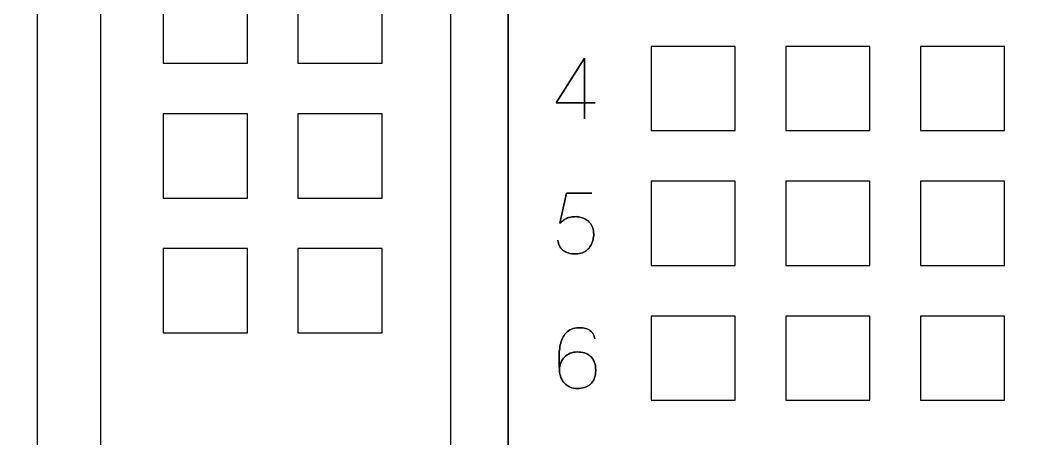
# Model space of a CAD drawing. Extents: x -1020 to 856, y -646 to 1108.
# Drawn here: x 341.33 to 360.38, y 742.81 to 750.69 of the extents above; entities that cross this region are included whole.
import ezdxf

# ---------------------------------------------------------------- set-up
doc = ezdxf.new("R2010")
doc.units = 0
doc.header["$MEASUREMENT"] = 0
doc.layers.add('LAYER_1', color=7, linetype='CONTINUOUS')

msp = doc.modelspace()

# ---------------------------------------------------------------- linework, layer by layer
at = {"layer": 'LAYER_1', "color": 250}
for points, knots in [([(581.5, 670), (581.5, 670), (581.5, 793), (581.5, 793), (581.5, 793), (581.5, 795.761), (579.261, 798), (576.5, 798), (576.5, 798), (576.5, 798), (333.5, 798), (333.5, 798), (333.5, 798), (330.739, 798), (328.5, 795.761), (328.5, 793), (328.5, 793), (328.5, 793), (328.5, 670), (328.5, 670), (328.5, 670), (328.5, 667.239), (330.739, 665), (333.5, 665), (333.5, 665), (333.5, 665), (576.5, 665), (576.5, 665), (576.5, 665), (579.261, 665), (581.5, 667.239), (581.5, 670)], [0, 0, 0, 0, 0.125, 0.125, 0.125, 0.125, 0.25, 0.25, 0.25, 0.25, 0.375, 0.375, 0.375, 0.375, 0.5, 0.5, 0.5, 0.5, 0.625, 0.625, 0.625, 0.625, 0.75, 0.75, 0.75, 0.75, 0.875, 0.875, 0.875, 0.875, 1, 1, 1, 1]), ([(341.6486, 762.11), (341.6486, 762.11), (350.5386, 762.11), (350.5386, 762.11), (350.5386, 762.11), (350.5386, 762.11), (350.5386, 678.29), (350.5386, 678.29), (350.5386, 678.29), (350.5386, 678.29), (341.6486, 678.29), (341.6486, 678.29), (341.6486, 678.29), (341.6486, 678.29), (341.6486, 762.11), (341.6486, 762.11)], [0, 0, 0, 0, 0.25, 0.25, 0.25, 0.25, 0.5, 0.5, 0.5, 0.5, 0.75, 0.75, 0.75, 0.75, 1, 1, 1, 1]), ([(350.5368, 762.11), (350.5368, 762.11), (385.4618, 762.11), (385.4618, 762.11), (385.4618, 762.11), (385.4618, 762.11), (385.4618, 678.29), (385.4618, 678.29), (385.4618, 678.29), (385.4618, 678.29), (350.5368, 678.29), (350.5368, 678.29), (350.5368, 678.29), (350.5368, 678.29), (350.5368, 762.11), (350.5368, 762.11)], [0, 0, 0, 0, 0.25, 0.25, 0.25, 0.25, 0.5, 0.5, 0.5, 0.5, 0.75, 0.75, 0.75, 0.75, 1, 1, 1, 1]), ([(344.0299, 751.4697), (344.0299, 751.4697), (345.6174, 751.4697), (345.6174, 751.4697), (345.6174, 751.4697), (345.6174, 751.4697), (345.6174, 749.8822), (345.6174, 749.8822), (345.6174, 749.8822), (345.6174, 749.8822), (344.0299, 749.8822), (344.0299, 749.8822), (344.0299, 749.8822), (344.0299, 749.8822), (344.0299, 751.4697), (344.0299, 751.4697)], [0, 0, 0, 0, 0.25, 0.25, 0.25, 0.25, 0.5, 0.5, 0.5, 0.5, 0.75, 0.75, 0.75, 0.75, 1, 1, 1, 1]), ([(346.5699, 751.4697), (346.5699, 751.4697), (348.1574, 751.4697), (348.1574, 751.4697), (348.1574, 751.4697), (348.1574, 751.4697), (348.1574, 749.8822), (348.1574, 749.8822), (348.1574, 749.8822), (348.1574, 749.8822), (346.5699, 749.8822), (346.5699, 749.8822), (346.5699, 749.8822), (346.5699, 749.8822), (346.5699, 751.4697), (346.5699, 751.4697)], [0, 0, 0, 0, 0.25, 0.25, 0.25, 0.25, 0.5, 0.5, 0.5, 0.5, 0.75, 0.75, 0.75, 0.75, 1, 1, 1, 1]), ([(353.2356, 750.1997), (353.2356, 750.1997), (354.8231, 750.1997), (354.8231, 750.1997), (354.8231, 750.1997), (354.8231, 750.1997), (354.8231, 748.6122), (354.8231, 748.6122), (354.8231, 748.6122), (354.8231, 748.6122), (353.2356, 748.6122), (353.2356, 748.6122), (353.2356, 748.6122), (353.2356, 748.6122), (353.2356, 750.1997), (353.2356, 750.1997)], [0, 0, 0, 0, 0.25, 0.25, 0.25, 0.25, 0.5, 0.5, 0.5, 0.5, 0.75, 0.75, 0.75, 0.75, 1, 1, 1, 1]), ([(355.7756, 750.1997), (355.7756, 750.1997), (357.3631, 750.1997), (357.3631, 750.1997), (357.3631, 750.1997), (357.3631, 750.1997), (357.3631, 748.6122), (357.3631, 748.6122), (357.3631, 748.6122), (357.3631, 748.6122), (355.7756, 748.6122), (355.7756, 748.6122), (355.7756, 748.6122), (355.7756, 748.6122), (355.7756, 750.1997), (355.7756, 750.1997)], [0, 0, 0, 0, 0.25, 0.25, 0.25, 0.25, 0.5, 0.5, 0.5, 0.5, 0.75, 0.75, 0.75, 0.75, 1, 1, 1, 1]), ([(358.3156, 750.1997), (358.3156, 750.1997), (359.9031, 750.1997), (359.9031, 750.1997), (359.9031, 750.1997), (359.9031, 750.1997), (359.9031, 748.6122), (359.9031, 748.6122), (359.9031, 748.6122), (359.9031, 748.6122), (358.3156, 748.6122), (358.3156, 748.6122), (358.3156, 748.6122), (358.3156, 748.6122), (358.3156, 750.1997), (358.3156, 750.1997)], [0, 0, 0, 0, 0.25, 0.25, 0.25, 0.25, 0.5, 0.5, 0.5, 0.5, 0.75, 0.75, 0.75, 0.75, 1, 1, 1, 1]), ([(351.9789, 748.8346), (351.9789, 748.8346), (351.9789, 749.9771), (351.9789, 749.9771), (351.9789, 749.9771), (351.9789, 749.9771), (351.4402, 749.1388), (351.4402, 749.1388), (351.4402, 749.1388), (351.4402, 749.1388), (352.1816, 749.1388), (352.1816, 749.1388), (352.1816, 749.1388), (352.1816, 749.1388), (351.4402, 749.1388), (351.4402, 749.1388), (351.4402, 749.1388), (351.4402, 749.1388), (351.9789, 749.9771), (351.9789, 749.9771), (351.9789, 749.9771), (351.9789, 749.9771), (351.9789, 748.8346), (351.9789, 748.8346)], [0, 0, 0, 0, 0.1666667, 0.1666667, 0.1666667, 0.1666667, 0.3333333, 0.3333333, 0.3333333, 0.3333333, 0.5, 0.5, 0.5, 0.5, 0.6666667, 0.6666667, 0.6666667, 0.6666667, 0.8333333, 0.8333333, 0.8333333, 0.8333333, 1, 1, 1, 1]), ([(344.0299, 748.9297), (344.0299, 748.9297), (345.6174, 748.9297), (345.6174, 748.9297), (345.6174, 748.9297), (345.6174, 748.9297), (345.6174, 747.3422), (345.6174, 747.3422), (345.6174, 747.3422), (345.6174, 747.3422), (344.0299, 747.3422), (344.0299, 747.3422), (344.0299, 747.3422), (344.0299, 747.3422), (344.0299, 748.9297), (344.0299, 748.9297)], [0, 0, 0, 0, 0.25, 0.25, 0.25, 0.25, 0.5, 0.5, 0.5, 0.5, 0.75, 0.75, 0.75, 0.75, 1, 1, 1, 1]), ([(346.5699, 748.9297), (346.5699, 748.9297), (348.1574, 748.9297), (348.1574, 748.9297), (348.1574, 748.9297), (348.1574, 748.9297), (348.1574, 747.3422), (348.1574, 747.3422), (348.1574, 747.3422), (348.1574, 747.3422), (346.5699, 747.3422), (346.5699, 747.3422), (346.5699, 747.3422), (346.5699, 747.3422), (346.5699, 748.9297), (346.5699, 748.9297)], [0, 0, 0, 0, 0.25, 0.25, 0.25, 0.25, 0.5, 0.5, 0.5, 0.5, 0.75, 0.75, 0.75, 0.75, 1, 1, 1, 1]), ([(353.2356, 747.6597), (353.2356, 747.6597), (354.8231, 747.6597), (354.8231, 747.6597), (354.8231, 747.6597), (354.8231, 747.6597), (354.8231, 746.0722), (354.8231, 746.0722), (354.8231, 746.0722), (354.8231, 746.0722), (353.2356, 746.0722), (353.2356, 746.0722), (353.2356, 746.0722), (353.2356, 746.0722), (353.2356, 747.6597), (353.2356, 747.6597)], [0, 0, 0, 0, 0.25, 0.25, 0.25, 0.25, 0.5, 0.5, 0.5, 0.5, 0.75, 0.75, 0.75, 0.75, 1, 1, 1, 1]), ([(355.7756, 747.6597), (355.7756, 747.6597), (357.3631, 747.6597), (357.3631, 747.6597), (357.3631, 747.6597), (357.3631, 747.6597), (357.3631, 746.0722), (357.3631, 746.0722), (357.3631, 746.0722), (357.3631, 746.0722), (355.7756, 746.0722), (355.7756, 746.0722), (355.7756, 746.0722), (355.7756, 746.0722), (355.7756, 747.6597), (355.7756, 747.6597)], [0, 0, 0, 0, 0.25, 0.25, 0.25, 0.25, 0.5, 0.5, 0.5, 0.5, 0.75, 0.75, 0.75, 0.75, 1, 1, 1, 1]), ([(358.3156, 747.6597), (358.3156, 747.6597), (359.9031, 747.6597), (359.9031, 747.6597), (359.9031, 747.6597), (359.9031, 747.6597), (359.9031, 746.0722), (359.9031, 746.0722), (359.9031, 746.0722), (359.9031, 746.0722), (358.3156, 746.0722), (358.3156, 746.0722), (358.3156, 746.0722), (358.3156, 746.0722), (358.3156, 747.6597), (358.3156, 747.6597)], [0, 0, 0, 0, 0.25, 0.25, 0.25, 0.25, 0.5, 0.5, 0.5, 0.5, 0.75, 0.75, 0.75, 0.75, 1, 1, 1, 1]), ([(352.1151, 747.4371), (352.1151, 747.4371), (351.6398, 747.4371), (351.6398, 747.4371), (351.6398, 747.4371), (351.6398, 747.4371), (351.5132, 746.8698), (351.5132, 746.8698), (351.5132, 746.8698), (351.5353, 746.8888), (351.5565, 746.906), (351.5767, 746.921), (351.5767, 746.921), (351.5968, 746.9361), (351.6179, 746.9488), (351.6403, 746.9593), (351.6403, 746.9593), (351.6625, 746.9699), (351.6879, 746.9778), (351.7164, 746.9834), (351.7164, 746.9834), (351.7447, 746.9889), (351.7785, 746.9918), (351.8173, 746.9918), (351.8173, 746.9918), (351.849, 746.9918), (351.8807, 746.9876), (351.9124, 746.9789), (351.9124, 746.9789), (351.9441, 746.9704), (351.9742, 746.9575), (352.0027, 746.9403), (352.0027, 746.9403), (352.0315, 746.9229), (352.0568, 746.9012), (352.0789, 746.8751), (352.0789, 746.8751), (352.1014, 746.8489), (352.1191, 746.8183), (352.1317, 746.7832), (352.1317, 746.7832), (352.1447, 746.7481), (352.1513, 746.7082), (352.1515, 746.6638), (352.1515, 746.6638), (352.1518, 746.6474), (352.15, 746.6268), (352.1463, 746.6025), (352.1463, 746.6025), (352.1428, 746.5782), (352.1365, 746.5518), (352.1275, 746.5238), (352.1275, 746.5238), (352.1185, 746.4958), (352.1059, 746.4681), (352.0897, 746.4406), (352.0897, 746.4406), (352.0737, 746.4132), (352.0531, 746.3881), (352.0283, 746.3654), (352.0283, 746.3654), (352.0035, 746.3427), (351.9734, 746.3244), (351.9383, 746.3107), (351.9383, 746.3107), (351.9029, 746.2972), (351.8614, 746.2901), (351.8141, 746.2898), (351.8141, 746.2898), (351.7576, 746.2901), (351.7101, 746.2962), (351.6715, 746.3075), (351.6715, 746.3075), (351.633, 746.3192), (351.6015, 746.3342), (351.5772, 746.3532), (351.5772, 746.3532), (351.5528, 746.3722), (351.5338, 746.3931), (351.52, 746.4158), (351.52, 746.4158), (351.5063, 746.4385), (351.496, 746.4612), (351.4891, 746.484), (351.4891, 746.484), (351.4823, 746.5067), (351.477, 746.5275), (351.4735, 746.5466), (351.4735, 746.5466), (351.477, 746.5275), (351.4823, 746.5067), (351.4891, 746.484), (351.4891, 746.484), (351.496, 746.4612), (351.5063, 746.4385), (351.52, 746.4158), (351.52, 746.4158), (351.5338, 746.3931), (351.5528, 746.3722), (351.5772, 746.3532), (351.5772, 746.3532), (351.6015, 746.3342), (351.633, 746.3192), (351.6715, 746.3075), (351.6715, 746.3075), (351.7101, 746.2962), (351.7576, 746.2901), (351.8141, 746.2898), (351.8141, 746.2898), (351.8614, 746.2901), (351.9029, 746.2972), (351.9383, 746.3107), (351.9383, 746.3107), (351.9734, 746.3244), (352.0035, 746.3427), (352.0283, 746.3654), (352.0283, 746.3654), (352.0531, 746.3881), (352.0737, 746.4132), (352.0897, 746.4406), (352.0897, 746.4406), (352.1059, 746.4681), (352.1185, 746.4958), (352.1275, 746.5238), (352.1275, 746.5238), (352.1365, 746.5518), (352.1428, 746.5782), (352.1463, 746.6025), (352.1463, 746.6025), (352.15, 746.6268), (352.1518, 746.6474), (352.1515, 746.6638), (352.1515, 746.6638), (352.1513, 746.7082), (352.1447, 746.7481), (352.1317, 746.7832), (352.1317, 746.7832), (352.1191, 746.8183), (352.1014, 746.8489), (352.0789, 746.8751), (352.0789, 746.8751), (352.0568, 746.9012), (352.0315, 746.9229), (352.0027, 746.9403), (352.0027, 746.9403), (351.9742, 746.9575), (351.9441, 746.9704), (351.9124, 746.9789), (351.9124, 746.9789), (351.8807, 746.9876), (351.849, 746.9918), (351.8173, 746.9918), (351.8173, 746.9918), (351.7785, 746.9918), (351.7447, 746.9889), (351.7164, 746.9834), (351.7164, 746.9834), (351.6879, 746.9778), (351.6625, 746.9699), (351.6403, 746.9593), (351.6403, 746.9593), (351.6179, 746.9488), (351.5968, 746.9361), (351.5767, 746.921), (351.5767, 746.921), (351.5565, 746.906), (351.5353, 746.8888), (351.5132, 746.8698), (351.5132, 746.8698), (351.5132, 746.8698), (351.6398, 747.4371), (351.6398, 747.4371), (351.6398, 747.4371), (351.6398, 747.4371), (352.1151, 747.4371), (352.1151, 747.4371)], [0, 0, 0, 0, 0.0227273, 0.0227273, 0.0227273, 0.0227273, 0.0454545, 0.0454545, 0.0454545, 0.0454545, 0.0681818, 0.0681818, 0.0681818, 0.0681818, 0.0909091, 0.0909091, 0.0909091, 0.0909091, 0.1136364, 0.1136364, 0.1136364, 0.1136364, 0.1363636, 0.1363636, 0.1363636, 0.1363636, 0.1590909, 0.1590909, 0.1590909, 0.1590909, 0.1818182, 0.1818182, 0.1818182, 0.1818182, 0.2045455, 0.2045455, 0.2045455, 0.2045455, 0.2272727, 0.2272727, 0.2272727, 0.2272727, 0.25, 0.25, 0.25, 0.25, 0.2727273, 0.2727273, 0.2727273, 0.2727273, 0.2954545, 0.2954545, 0.2954545, 0.2954545, 0.3181818, 0.3181818, 0.3181818, 0.3181818, 0.3409091, 0.3409091, 0.3409091, 0.3409091, 0.3636364, 0.3636364, 0.3636364, 0.3636364, 0.3863636, 0.3863636, 0.3863636, 0.3863636, 0.4090909, 0.4090909, 0.4090909, 0.4090909, 0.4318182, 0.4318182, 0.4318182, 0.4318182, 0.4545455, 0.4545455, 0.4545455, 0.4545455, 0.4772727, 0.4772727, 0.4772727, 0.4772727, 0.5, 0.5, 0.5, 0.5, 0.5227273, 0.5227273, 0.5227273, 0.5227273, 0.5454545, 0.5454545, 0.5454545, 0.5454545, 0.5681818, 0.5681818, 0.5681818, 0.5681818, 0.5909091, 0.5909091, 0.5909091, 0.5909091, 0.6136364, 0.6136364, 0.6136364, 0.6136364, 0.6363636, 0.6363636, 0.6363636, 0.6363636, 0.6590909, 0.6590909, 0.6590909, 0.6590909, 0.6818182, 0.6818182, 0.6818182, 0.6818182, 0.7045455, 0.7045455, 0.7045455, 0.7045455, 0.7272727, 0.7272727, 0.7272727, 0.7272727, 0.75, 0.75, 0.75, 0.75, 0.7727273, 0.7727273, 0.7727273, 0.7727273, 0.7954545, 0.7954545, 0.7954545, 0.7954545, 0.8181818, 0.8181818, 0.8181818, 0.8181818, 0.8409091, 0.8409091, 0.8409091, 0.8409091, 0.8636364, 0.8636364, 0.8636364, 0.8636364, 0.8863636, 0.8863636, 0.8863636, 0.8863636, 0.9090909, 0.9090909, 0.9090909, 0.9090909, 0.9318182, 0.9318182, 0.9318182, 0.9318182, 0.9545455, 0.9545455, 0.9545455, 0.9545455, 0.9772727, 0.9772727, 0.9772727, 0.9772727, 1, 1, 1, 1]), ([(344.0299, 746.3897), (344.0299, 746.3897), (345.6174, 746.3897), (345.6174, 746.3897), (345.6174, 746.3897), (345.6174, 746.3897), (345.6174, 744.8022), (345.6174, 744.8022), (345.6174, 744.8022), (345.6174, 744.8022), (344.0299, 744.8022), (344.0299, 744.8022), (344.0299, 744.8022), (344.0299, 744.8022), (344.0299, 746.3897), (344.0299, 746.3897)], [0, 0, 0, 0, 0.25, 0.25, 0.25, 0.25, 0.5, 0.5, 0.5, 0.5, 0.75, 0.75, 0.75, 0.75, 1, 1, 1, 1]), ([(346.5699, 746.3897), (346.5699, 746.3897), (348.1574, 746.3897), (348.1574, 746.3897), (348.1574, 746.3897), (348.1574, 746.3897), (348.1574, 744.8022), (348.1574, 744.8022), (348.1574, 744.8022), (348.1574, 744.8022), (346.5699, 744.8022), (346.5699, 744.8022), (346.5699, 744.8022), (346.5699, 744.8022), (346.5699, 746.3897), (346.5699, 746.3897)], [0, 0, 0, 0, 0.25, 0.25, 0.25, 0.25, 0.5, 0.5, 0.5, 0.5, 0.75, 0.75, 0.75, 0.75, 1, 1, 1, 1]), ([(353.2356, 745.1197), (353.2356, 745.1197), (354.8231, 745.1197), (354.8231, 745.1197), (354.8231, 745.1197), (354.8231, 745.1197), (354.8231, 743.5322), (354.8231, 743.5322), (354.8231, 743.5322), (354.8231, 743.5322), (353.2356, 743.5322), (353.2356, 743.5322), (353.2356, 743.5322), (353.2356, 743.5322), (353.2356, 745.1197), (353.2356, 745.1197)], [0, 0, 0, 0, 0.25, 0.25, 0.25, 0.25, 0.5, 0.5, 0.5, 0.5, 0.75, 0.75, 0.75, 0.75, 1, 1, 1, 1]), ([(355.7756, 745.1197), (355.7756, 745.1197), (357.3631, 745.1197), (357.3631, 745.1197), (357.3631, 745.1197), (357.3631, 745.1197), (357.3631, 743.5322), (357.3631, 743.5322), (357.3631, 743.5322), (357.3631, 743.5322), (355.7756, 743.5322), (355.7756, 743.5322), (355.7756, 743.5322), (355.7756, 743.5322), (355.7756, 745.1197), (355.7756, 745.1197)], [0, 0, 0, 0, 0.25, 0.25, 0.25, 0.25, 0.5, 0.5, 0.5, 0.5, 0.75, 0.75, 0.75, 0.75, 1, 1, 1, 1]), ([(358.3156, 745.1197), (358.3156, 745.1197), (359.9031, 745.1197), (359.9031, 745.1197), (359.9031, 745.1197), (359.9031, 745.1197), (359.9031, 743.5322), (359.9031, 743.5322), (359.9031, 743.5322), (359.9031, 743.5322), (358.3156, 743.5322), (358.3156, 743.5322), (358.3156, 743.5322), (358.3156, 743.5322), (358.3156, 745.1197), (358.3156, 745.1197)], [0, 0, 0, 0, 0.25, 0.25, 0.25, 0.25, 0.5, 0.5, 0.5, 0.5, 0.75, 0.75, 0.75, 0.75, 1, 1, 1, 1]), ([(351.5052, 744.0985), (351.5055, 744.1502), (351.5139, 744.197), (351.5307, 744.2392), (351.5307, 744.2392), (351.5474, 744.2812), (351.5709, 744.3174), (351.6012, 744.3478), (351.6012, 744.3478), (351.6314, 744.3779), (351.667, 744.4011), (351.7077, 744.4175), (351.7077, 744.4175), (351.7483, 744.4339), (351.793, 744.4421), (351.841, 744.4423), (351.841, 744.4423), (351.8894, 744.4426), (351.9345, 744.4365), (351.9765, 744.4244), (351.9765, 744.4244), (352.0185, 744.4125), (352.0551, 744.3929), (352.0871, 744.366), (352.0871, 744.366), (352.119, 744.3393), (352.1441, 744.3039), (352.1621, 744.2598), (352.1621, 744.2598), (352.1801, 744.2157), (352.1893, 744.1621), (352.1896, 744.0985), (352.1896, 744.0985), (352.1893, 744.0348), (352.1801, 743.9812), (352.1621, 743.9371), (352.1621, 743.9371), (352.1441, 743.893), (352.119, 743.8576), (352.0871, 743.8309), (352.0871, 743.8309), (352.0551, 743.804), (352.0185, 743.7844), (351.9765, 743.7726), (351.9765, 743.7726), (351.9345, 743.7604), (351.8894, 743.7543), (351.841, 743.7546), (351.841, 743.7546), (351.793, 743.7549), (351.7489, 743.7631), (351.7085, 743.7794), (351.7085, 743.7794), (351.6683, 743.7958), (351.6335, 743.819), (351.6036, 743.8494), (351.6036, 743.8494), (351.5738, 743.8795), (351.5503, 743.9157), (351.5334, 743.958), (351.5334, 743.958), (351.5163, 743.9999), (351.5071, 744.0467), (351.5052, 744.0985), (351.5052, 744.0985), (351.5042, 744.1246), (351.5028, 744.1558), (351.501, 744.1919), (351.501, 744.1919), (351.4991, 744.2284), (351.4981, 744.268), (351.4978, 744.3105), (351.4978, 744.3105), (351.4976, 744.3533), (351.4989, 744.3974), (351.5023, 744.4426), (351.5023, 744.4426), (351.5055, 744.488), (351.5118, 744.5326), (351.521, 744.5767), (351.521, 744.5767), (351.5302, 744.6206), (351.5434, 744.662), (351.5608, 744.7009), (351.5608, 744.7009), (351.5783, 744.7397), (351.6007, 744.774), (351.6284, 744.8039), (351.6284, 744.8039), (351.6564, 744.8337), (351.6905, 744.8572), (351.7309, 744.8744), (351.7309, 744.8744), (351.7713, 744.8913), (351.8191, 744.9), (351.8743, 744.9003), (351.8743, 744.9003), (351.9224, 744.9), (351.9631, 744.8952), (351.9969, 744.886), (351.9969, 744.886), (352.0307, 744.8768), (352.0583, 744.8643), (352.0805, 744.849), (352.0805, 744.849), (352.1024, 744.8334), (352.1198, 744.8165), (352.1325, 744.7978), (352.1325, 744.7978), (352.1452, 744.7793), (352.1547, 744.7606), (352.1605, 744.7418), (352.1605, 744.7418), (352.1666, 744.7231), (352.1705, 744.7056), (352.1721, 744.6895), (352.1721, 744.6895), (352.1705, 744.7056), (352.1666, 744.7231), (352.1605, 744.7418), (352.1605, 744.7418), (352.1547, 744.7606), (352.1452, 744.7793), (352.1325, 744.7978), (352.1325, 744.7978), (352.1198, 744.8165), (352.1024, 744.8334), (352.0805, 744.849), (352.0805, 744.849), (352.0583, 744.8643), (352.0307, 744.8768), (351.9969, 744.886), (351.9969, 744.886), (351.9631, 744.8952), (351.9224, 744.9), (351.8743, 744.9003), (351.8743, 744.9003), (351.8191, 744.9), (351.7713, 744.8913), (351.7309, 744.8744), (351.7309, 744.8744), (351.6905, 744.8572), (351.6564, 744.8337), (351.6284, 744.8039), (351.6284, 744.8039), (351.6007, 744.774), (351.5783, 744.7397), (351.5608, 744.7009), (351.5608, 744.7009), (351.5434, 744.662), (351.5302, 744.6206), (351.521, 744.5767), (351.521, 744.5767), (351.5118, 744.5326), (351.5055, 744.488), (351.5023, 744.4426), (351.5023, 744.4426), (351.4989, 744.3974), (351.4976, 744.3533), (351.4978, 744.3105), (351.4978, 744.3105), (351.4981, 744.268), (351.4991, 744.2284), (351.501, 744.1919), (351.501, 744.1919), (351.5028, 744.1558), (351.5042, 744.1246), (351.5052, 744.0985), (351.5052, 744.0985), (351.5071, 744.0467), (351.5163, 743.9999), (351.5334, 743.958), (351.5334, 743.958), (351.5503, 743.9157), (351.5738, 743.8795), (351.6036, 743.8494), (351.6036, 743.8494), (351.6335, 743.819), (351.6683, 743.7958), (351.7085, 743.7794), (351.7085, 743.7794), (351.7489, 743.7631), (351.793, 743.7549), (351.841, 743.7546), (351.841, 743.7546), (351.8894, 743.7543), (351.9345, 743.7604), (351.9765, 743.7726), (351.9765, 743.7726), (352.0185, 743.7844), (352.0551, 743.804), (352.0871, 743.8309), (352.0871, 743.8309), (352.119, 743.8576), (352.1441, 743.893), (352.1621, 743.9371), (352.1621, 743.9371), (352.1801, 743.9812), (352.1893, 744.0348), (352.1896, 744.0985), (352.1896, 744.0985), (352.1893, 744.1621), (352.1801, 744.2157), (352.1621, 744.2598), (352.1621, 744.2598), (352.1441, 744.3039), (352.119, 744.3393), (352.0871, 744.366), (352.0871, 744.366), (352.0551, 744.3929), (352.0185, 744.4125), (351.9765, 744.4244), (351.9765, 744.4244), (351.9345, 744.4365), (351.8894, 744.4426), (351.841, 744.4423), (351.841, 744.4423), (351.793, 744.4421), (351.7483, 744.4339), (351.7077, 744.4175), (351.7077, 744.4175), (351.667, 744.4011), (351.6314, 744.3779), (351.6012, 744.3478), (351.6012, 744.3478), (351.5709, 744.3174), (351.5474, 744.2812), (351.5307, 744.2392), (351.5307, 744.2392), (351.5139, 744.197), (351.5055, 744.1502), (351.5052, 744.0985)], [0, 0, 0, 0, 0.0172414, 0.0172414, 0.0172414, 0.0172414, 0.0344828, 0.0344828, 0.0344828, 0.0344828, 0.0517241, 0.0517241, 0.0517241, 0.0517241, 0.0689655, 0.0689655, 0.0689655, 0.0689655, 0.0862069, 0.0862069, 0.0862069, 0.0862069, 0.1034483, 0.1034483, 0.1034483, 0.1034483, 0.1206897, 0.1206897, 0.1206897, 0.1206897, 0.137931, 0.137931, 0.137931, 0.137931, 0.1551724, 0.1551724, 0.1551724, 0.1551724, 0.1724138, 0.1724138, 0.1724138, 0.1724138, 0.1896552, 0.1896552, 0.1896552, 0.1896552, 0.2068966, 0.2068966, 0.2068966, 0.2068966, 0.2241379, 0.2241379, 0.2241379, 0.2241379, 0.2413793, 0.2413793, 0.2413793, 0.2413793, 0.2586207, 0.2586207, 0.2586207, 0.2586207, 0.2758621, 0.2758621, 0.2758621, 0.2758621, 0.2931034, 0.2931034, 0.2931034, 0.2931034, 0.3103448, 0.3103448, 0.3103448, 0.3103448, 0.3275862, 0.3275862, 0.3275862, 0.3275862, 0.3448276, 0.3448276, 0.3448276, 0.3448276, 0.362069, 0.362069, 0.362069, 0.362069, 0.3793103, 0.3793103, 0.3793103, 0.3793103, 0.3965517, 0.3965517, 0.3965517, 0.3965517, 0.4137931, 0.4137931, 0.4137931, 0.4137931, 0.4310345, 0.4310345, 0.4310345, 0.4310345, 0.4482759, 0.4482759, 0.4482759, 0.4482759, 0.4655172, 0.4655172, 0.4655172, 0.4655172, 0.4827586, 0.4827586, 0.4827586, 0.4827586, 0.5, 0.5, 0.5, 0.5, 0.5172414, 0.5172414, 0.5172414, 0.5172414, 0.5344828, 0.5344828, 0.5344828, 0.5344828, 0.5517241, 0.5517241, 0.5517241, 0.5517241, 0.5689655, 0.5689655, 0.5689655, 0.5689655, 0.5862069, 0.5862069, 0.5862069, 0.5862069, 0.6034483, 0.6034483, 0.6034483, 0.6034483, 0.6206897, 0.6206897, 0.6206897, 0.6206897, 0.637931, 0.637931, 0.637931, 0.637931, 0.6551724, 0.6551724, 0.6551724, 0.6551724, 0.6724138, 0.6724138, 0.6724138, 0.6724138, 0.6896552, 0.6896552, 0.6896552, 0.6896552, 0.7068966, 0.7068966, 0.7068966, 0.7068966, 0.7241379, 0.7241379, 0.7241379, 0.7241379, 0.7413793, 0.7413793, 0.7413793, 0.7413793, 0.7586207, 0.7586207, 0.7586207, 0.7586207, 0.7758621, 0.7758621, 0.7758621, 0.7758621, 0.7931034, 0.7931034, 0.7931034, 0.7931034, 0.8103448, 0.8103448, 0.8103448, 0.8103448, 0.8275862, 0.8275862, 0.8275862, 0.8275862, 0.8448276, 0.8448276, 0.8448276, 0.8448276, 0.862069, 0.862069, 0.862069, 0.862069, 0.8793103, 0.8793103, 0.8793103, 0.8793103, 0.8965517, 0.8965517, 0.8965517, 0.8965517, 0.9137931, 0.9137931, 0.9137931, 0.9137931, 0.9310345, 0.9310345, 0.9310345, 0.9310345, 0.9482759, 0.9482759, 0.9482759, 0.9482759, 0.9655172, 0.9655172, 0.9655172, 0.9655172, 0.9827586, 0.9827586, 0.9827586, 0.9827586, 1, 1, 1, 1])]:
    msp.add_open_spline(points, degree=3, knots=knots, dxfattribs=at)
at = {"layer": 'LAYER_1', "color": 1}
msp.add_open_spline([(342.8424, 757.8578), (342.8424, 757.8578), (342.8424, 682.5341), (342.8424, 682.5341)], degree=3, dxfattribs=at)
at = {"layer": 'LAYER_1', "color": 186}
msp.add_open_spline([(349.4464, 757.8578), (349.4464, 757.8578), (349.4464, 682.5341), (349.4464, 682.5341)], degree=3, dxfattribs=at)

doc.saveas('drawing.dxf')
